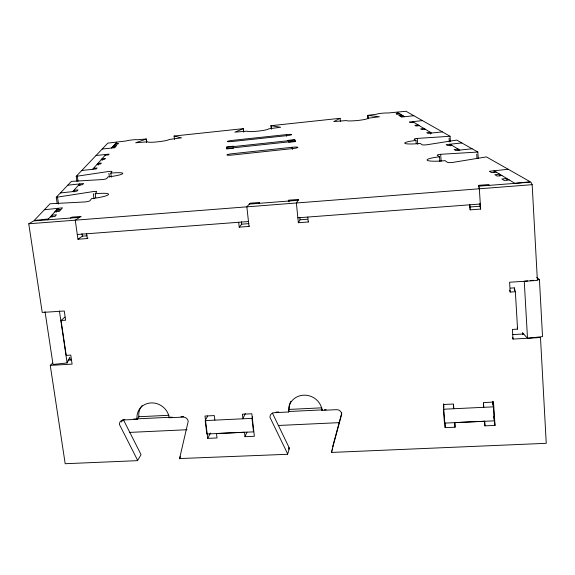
<?xml version="1.0" encoding="UTF-8"?>
<svg xmlns="http://www.w3.org/2000/svg" width="575" height="575" viewBox="0 0 575 575"><rect width="100%" height="100%" fill="white"/><g stroke="black" fill="none" stroke-linecap="round" stroke-linejoin="round"><path stroke-width="0.86" d="M174.556 139.43L174.067 136.038L243.333 128.649L243.692 131.963M450.412 141.565L450.038 136.253L406.015 111.277L387.758 113.023A6.023 0.597 -5.4 0 0 381.642 113.275A6.023 0.597 -5.4 0 0 376.56 114.217L367.734 115.359L379.442 116.761L367.619 118.285A10.781 1.107 -5.5 0 1 358.124 120.427A10.781 1.107 -5.5 0 1 346.279 120.563L333.809 121.577L340.127 118.335L340.414 121.627M512.663 337.582L513.001 339.077L540.486 337.518L546.25 443.318L331.646 452.424L332.07 450.534M332.278 449.592L332.487 448.665M289.347 448.687L287.572 454.293L179.723 458.548A4.751 4.327 30.4 0 1 179.788 457.599L188.205 421.346A4.751 4.37 30.6 0 0 183.015 417.098L169.172 417.766A16.567 15.194 32.7 0 0 151.053 402.91A16.567 15.194 32.7 0 0 137.087 419.319L123.431 419.98A4.708 4.298 34.2 0 0 119.507 424.623L137.159 459.418A4.679 4.248 32 0 1 137.526 460.654L65.191 463.723L50.255 365.377L52.569 363.127M243.326 128.671L234.866 132.142L247.099 131.157A10.76 1.114 -6 0 0 258.038 131.114A10.76 1.114 -6 0 0 268.489 128.872L280.578 127.262L271.012 125.688L340.113 118.313M331.646 452.424A4.83 4.456 17.4 0 1 331.725 451.123L341.737 414.022A4.873 4.543 17.7 0 0 336.468 409.673L322.014 410.37L322.367 409.077M341.744 413.008L332.968 445.524A4.794 4.435 18.1 0 0 332.896 446.804M288.427 449.276L289.017 447.429L272.399 413.058M287.572 454.293L287.522 453.97A4.816 4.435 22.2 0 0 287.234 453.021L270.013 417.443A4.816 4.478 23.5 0 1 274.253 412.685L288.521 411.995L289.412 409.407A16.862 15.733 20.7 0 1 290.835 401.307M245.252 413.554L242.938 418.737L242.413 414.223L251.828 413.77L254.373 436.267L245 436.691L246.955 432.077M251.987 418.37L205.203 420.598L206.849 434.003L253.518 431.868L251.987 418.37L252.641 416.839M45.03 311.628L53.029 364.485L67.117 362.947L69.798 357.255L70.193 359.9M245 436.691L244.483 432.213L216.48 433.5L217.019 437.956L207.74 438.373L210.464 433.004M206.022 419.074L207.654 416.02M179.781 457.599L180.291 456.665M288.312 201.056L288.923 200.172L298.72 199.403L296.377 202.997L298.346 222.726L308.301 221.979L308.567 221.49M179.752 458.864L180.263 457.93M298.346 222.726L300.071 219.787L299.834 217.357M137.518 460.654L140.983 454.782A4.643 4.197 33.2 0 0 140.674 453.869L123.258 419.463M137.087 419.319L138.877 416.746A16.467 15.108 32.8 0 1 142.054 405.555M121.397 422.028L122.64 420.311M95.752 197.721L95.206 193.789L96.708 191.806A4.269 0.589 -7.2 0 0 93.013 191.604L57.5 197.117A4.305 0.597 -7.5 0 1 56.264 197.275L57.198 203.701M111.342 177.143L110.802 173.147L111.981 171.587A3.781 0.467 -7 0 0 108.653 171.472L77.323 176.166A3.809 0.467 -7.2 0 1 76.223 176.302L76.935 181.312M238.675 222.281L239.214 227.154L249.004 226.421L249.399 225.925M239.214 227.154L241.68 224.178L241.414 221.77M258.973 203.349L259.706 202.458L250.024 203.212L246.862 206.842L249.004 226.421M47.675 219.844L57.938 208.308L58.197 210.083M72.788 191.619L79.638 183.921L79.882 185.653M92.618 169.33L105.85 154.452M111.572 148.027L116.79 142.154M56.264 197.275L71.358 181.412A3.96 0.503 -7.3 0 1 72.45 181.319L102.364 179.558A3.946 0.51 -7.1 0 0 106.698 178.581L107.956 176.913A13.505 1.711 -7 0 0 122.712 173.6A13.505 1.711 -7 0 0 110.802 173.147M76.223 176.302L107.82 143.118L126.105 140.961A6.045 0.604 -6.7 0 1 132.077 139.919A6.045 0.604 -6.7 0 1 137.368 139.761L146.323 139.006L146.704 141.989M146.323 139.006L135.693 142.794L147.689 141.773A10.81 1.114 -6.5 0 0 157.722 141.831A10.81 1.114 -6.5 0 0 169.136 139.481L181.513 137.842L174.067 136.067M50.255 365.377L72.105 364.133L70.768 355.106L66.233 355.372L61.058 320.483L64.824 317.163M70.452 218.069L71.947 217.134L81.147 216.416L75.246 220.175L77.963 239.236L87.314 238.532L88.032 238.021M77.963 239.236L82.362 236.181L86.976 235.829M61.058 320.483L65.622 320.196L64.271 311.01L42.219 312.433L28.75 223.79L33.731 220.929L79.688 217.343M527.627 280.916L524.256 281.283L527.505 338.258L542.52 336.612L539.436 279.63L536.734 277.287M530.157 280.643L533.535 280.277M537.754 279.817L539.436 279.63M115.374 143.75L118.407 143.427L117.803 144.117L114.727 144.447M399.122 113.448L396.11 113.771L396.973 114.303L400.027 113.972M113.419 145.913L116.531 145.583L115.906 146.302L112.815 146.632M401.896 115.101L398.806 115.431L399.704 115.985L402.773 115.654M112.226 147.293L115.331 146.963L114.698 147.696L102.185 149.033M403.621 116.164L400.531 116.495L401.443 117.056L413.863 115.726M286.515 134.593L232.336 140.386A4.931 0.546 -6.2 0 0 227.441 141.457A4.931 0.546 -6.2 0 0 232.343 141.479L286.975 135.635A4.923 0.546 -5.9 0 0 291.64 134.593A4.923 0.546 -5.9 0 0 286.515 134.593L286.673 136.218M96.025 155.502L109.128 154.1L108.423 154.912L105.132 155.264M422.46 120.606L409.45 121.993L410.464 122.619L413.734 122.274M418.248 124.998L414.891 125.357L415.969 126.018L419.34 125.659M101.193 159.685L104.593 159.325L105.34 158.463L101.962 158.822L102.192 160.497M226.658 147.322L294.889 140.027M226.615 148.537L295.449 141.17M424.048 128.498L420.591 128.872L421.734 129.576L425.213 129.202M97.082 164.313L100.582 163.94L101.38 163.027L97.894 163.401L98.131 165.126M93.495 168.346L97.089 167.965L96.241 168.942L81.758 170.487M292.179 147.293L232.365 153.697A5.441 0.661 -6.2 0 0 226.952 154.948A5.441 0.661 -6.2 0 0 232.365 155.034L292.747 148.573A5.441 0.661 -5.8 0 0 297.872 147.358A5.441 0.661 -5.8 0 0 292.179 147.293L292.395 149.442M442.34 131.883L427.973 133.422L426.751 132.667L430.323 132.286L430.452 134.076M67.757 185.193L83.591 183.497L82.563 184.683L78.581 185.107M461.833 142.945L446.135 144.627L447.609 145.54L451.562 145.116M60.382 192.948L76.921 191.173L78.028 189.901L73.923 190.339L74.168 192.028M472.097 148.774L455.702 150.528L454.121 149.55L458.189 149.112L458.282 150.47M44.368 209.767L62.459 207.819L61.115 209.365L56.558 209.853M54.74 211.902L59.347 211.406L60.713 209.832L56.149 210.321L56.393 212.002M50.255 216.94L54.977 216.437L56.415 214.777L51.736 215.28L51.987 217.005M508.207 169.258L489.354 171.285L491.488 172.601L496.239 172.09M48.48 218.938L34.177 220.477L50.047 203.802A4.507 0.647 -7.6 0 1 51.268 203.701L84.985 201.94A4.485 0.654 -7.4 0 0 89.959 200.74L91.576 198.598A15.302 2.178 -7.3 0 0 108.459 194.58A15.302 2.178 -7.3 0 0 95.206 193.789M501.946 175.533L497.088 176.058L494.859 174.685L499.675 174.167L499.783 175.957M509.184 179.91L504.203 180.442L501.853 178.998L506.798 178.466L506.891 180.104M249.234 204.111L298.137 200.294M478.731 186.192L530.869 182.124L532.163 184.676L537.381 280.435L509.594 282.232L510.19 292.064L515.365 291.733L517.565 329.123L512.426 329.418L513.001 339.077M28.75 223.79L532.163 184.676M77.294 234.485L248.479 221.54M297.864 217.81L480.319 204.017M241.68 224.178L248.925 223.632M300.071 219.787L307.445 219.226M469.559 204.513L469.732 207.007L480.032 206.231L480.635 209.07L470.199 209.853L470.041 208.897M416.185 143.261L415.969 140.451L414.187 139.215A3.766 0.467 -5 0 1 417.292 138.41L448.946 136.354A3.795 0.467 -4.9 0 0 450.038 136.253M510.485 288.111L514.323 287.867L515.365 291.733M439.861 161.561L439.523 156.831L437.259 155.257A4.255 0.589 -4.8 0 1 440.666 154.294L476.589 152.131A4.291 0.589 -4.5 0 0 477.825 152.023L478.228 158.305M67.951 360.151L71.034 359.972M512.842 334.592L523.839 333.96M138.877 416.746L169 415.279M289.412 409.407L321.849 407.826M123.036 419.534L124.818 419.448M133.731 419.017L172.054 417.162M180.967 416.731L183.641 416.602M276.043 412.124L278.731 411.995M288.571 411.52L322.561 409.874M324.35 409.788L326.14 409.702M129.662 432.4L186.997 429.733M278.458 425.471L339.451 422.632M453.524 404.333L453.725 408.674L453.387 404.017L443.426 404.498L445.158 427.649L455.069 427.203L454.847 422.553M484.438 421.202L484.984 425.852L495.01 425.399L493.501 402.076L483.431 402.565L483.74 407.244L483.331 403.765M271.105 125.745L271.508 129.08M477.825 152.023L456.816 140.099A3.939 0.503 -4.8 0 0 455.752 140.235L426.686 144.792A3.939 0.503 -5 0 1 422.172 144.763L420.268 143.441A13.462 1.696 -5 0 1 404.879 143.362A13.462 1.696 -5 0 1 415.969 140.451M397.095 112.226L404.548 116.725M412.699 121.648L431.566 133.041M459.806 150.089L450.06 144.203L450.182 145.949M527.505 338.258L522.366 332.594L522.467 334.319M288.068 140.753L287.902 140.372L294.702 139.646L295.643 141.558L288.743 142.291L288.571 141.903M489.109 185.387L488.872 184.539L478.551 185.344L479.327 188.78L480.635 209.07M509.694 290.116L510.19 292.064M517.205 327.671L517.565 329.123M479.083 187.737L479.205 188.255M469.782 204.333L470.199 209.853M469.732 207.007L469.883 207.949M59.405 310.96L67.117 362.947M57.5 197.117L58.513 204.06M492.682 401.652L493.422 406.848L443.397 409.235L444.439 423.121L494.327 420.835L493.041 401.35M77.323 176.166L78.035 181.226M81.995 233.608L82.362 236.181M493.659 416.077L494.105 419.254M494.356 420.749L495.01 425.399M86.638 233.773L87.314 238.532M93.301 193.667L94.013 198.828M108.898 173.312L109.401 176.992M146.323 140.602L146.539 142.262M207.74 438.373L205.002 416.034L214.317 415.581L214.863 420.073M243.376 130.237L243.556 131.898M271.012 125.688L271.335 128.836M288.923 200.172L289.096 201.882M307.812 217.055L308.301 221.979M367.964 115.424L368.244 118.745M367.734 115.359L367.993 118.349M417.292 138.41L417.738 144.282M443.641 403.743L443.907 407.265M455.069 427.203L454.739 422.582L484.675 421.209L484.984 425.852M440.666 154.294L441.162 161.194M449.075 138.216L449.334 141.939M476.725 154.222L477.006 158.578M479.859 203.622L480.032 206.231M492.545 401.645L492.717 404.225M494.177 172.565L494.069 170.782L514.92 183.368L530.179 181.729L486.472 156.925A4.485 0.64 -4.4 0 0 485.271 157.083L452.662 162.438A4.471 0.647 -4.6 0 1 447.443 162.337L445.007 160.641A15.252 2.156 -4.7 0 1 427.311 160.339A15.252 2.156 -4.7 0 1 439.523 156.831M514.323 287.867L514.474 290.504M445.036 423.006L445.158 427.649M233.486 146.589L233.486 146.194L226.679 146.92L226.593 148.939L233.507 148.206L233.5 147.797M289.009 447.436A4.737 4.363 22.8 0 1 289.34 448.687M288.521 411.995A16.97 15.82 20.8 0 1 303.629 395.183A16.97 15.82 20.8 0 1 322.014 410.37"/></g></svg>
